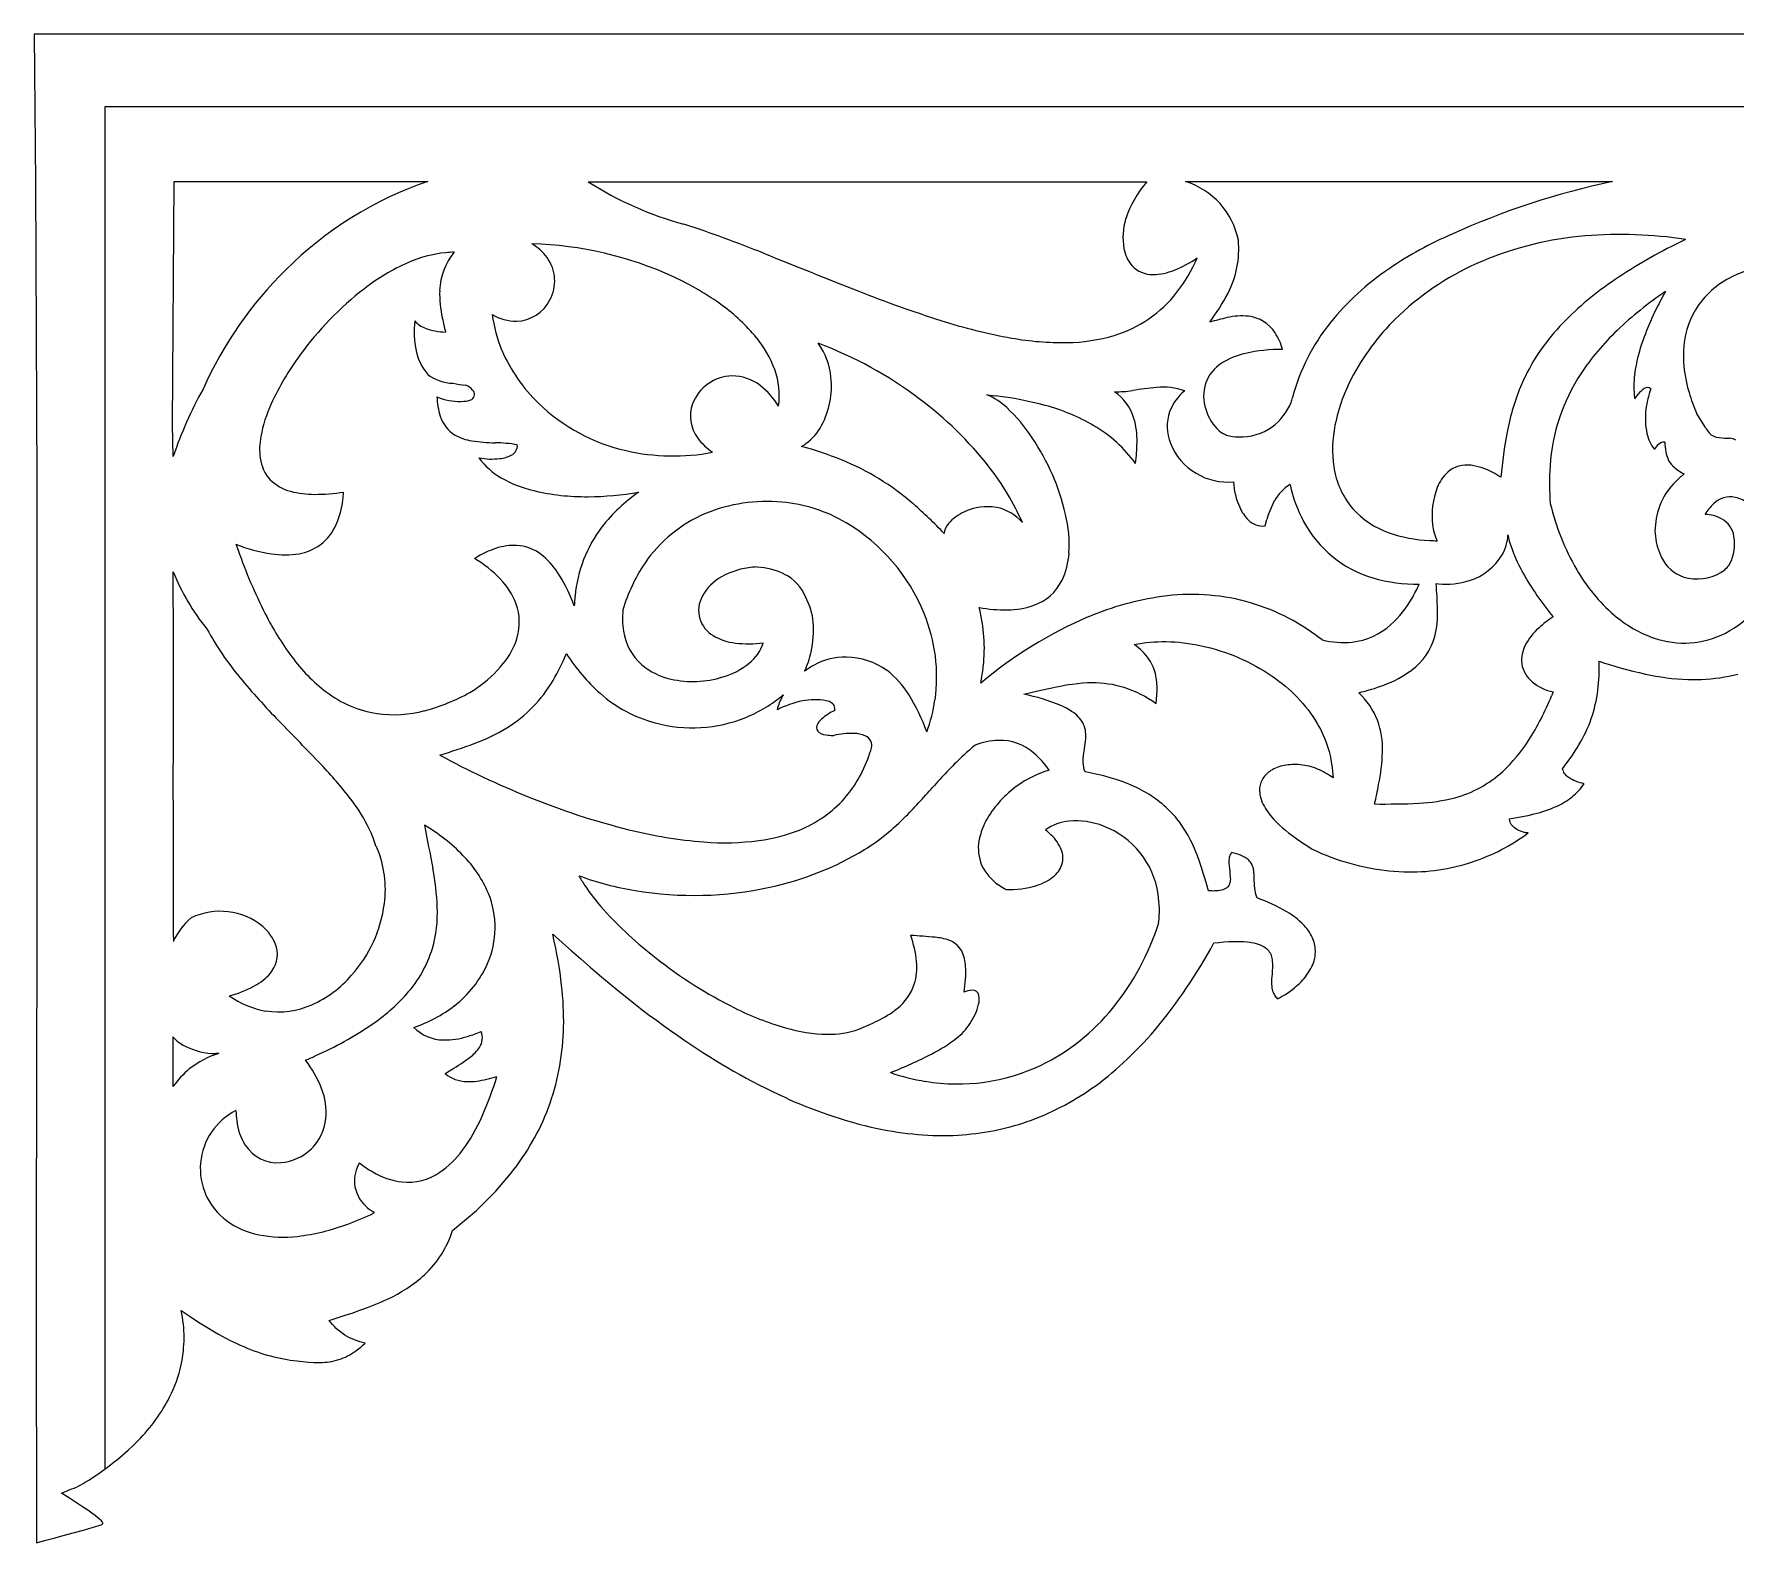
# Model space of a CAD drawing. Header units: millimetres. Extents: x -1870 to 562, y -551 to 7.
# Drawn here: x -1870 to -1240, y -551 to 7 of the extents above; entities that cross this region are included whole.
import ezdxf

# ---------------------------------------------------------------- set-up
doc = ezdxf.new("R2010")
doc.units = ezdxf.units.MM
doc.header["$MEASUREMENT"] = 0
doc.layers.add('DEFAULT_LAYER', color=1, linetype='Continuous', true_color=0xff0000)

msp = doc.modelspace()

# ---------------------------------------------------------------- linework, layer by layer
at = {"layer": 'DEFAULT_LAYER'}
for p, q in [((-1818.35, -137.26), (-1817.82, -47.18)), ((-1817.82, -47.18), (-1723.81, -47.18)), ((-1664.53, -47.31), (-1457.74, -47.31)), ((-1443.41, -47.25), (-1285.32, -47.25)), ((-1258.29, -68.65), (-1261.99, -70.5)), ((-1277.11, -127.61), (-1275.8, -125.96)), ((-1720.52, -126.94), (-1719.31, -127.44)), ((-1516.97, -126.16), (-1513.59, -126.57)), ((-1818.09, -148.96), (-1818.35, -137.26)), ((-1250.92, -138.24), (-1254.19, -132.94)), ((-1413.95, -174.73), (-1413.29, -172.34)), ((-1794.9, -181.52), (-1794.11, -183.68)), ((-1324.05, -177.99), (-1323.52, -180.2)), ((-1269.64, -176.51), (-1269.43, -178.66)), ((-1350.61, -196.06), (-1349.75, -196.12)), ((-1392.78, -216.87), (-1393.99, -215.97)), ((-1592.64, -237.86), (-1592.26, -237.21)), ((-1307.25, -236.12), (-1307.87, -237.59)), ((-1573.23, -243.02), (-1573.2, -242.24)), ((-1797.35, -348.65), (-1796.39, -348.36)), ((-1801.24, -369.95), (-1802.32, -370.02)), ((-1717.48, -377.42), (-1715.2, -375.99)), ((-1743.96, -429.1), (-1743.82, -429)), ((-1743.78, -428.71), (-1743.83, -428.67)), ((-1743.82, -429), (-1743.75, -428.88)), ((-1743.75, -428.76), (-1743.78, -428.71)), ((-1743.75, -428.88), (-1743.75, -428.76))]:
    msp.add_line(p, q, dxfattribs=at)
for points in [[(-654.15, 7.34), (-1869.65, 7.33), (-1869.36, -20.34), (-1869.13, -48.02), (-1868.94, -75.69), (-1868.8, -103.37), (-1868.69, -131.05), (-1868.62, -158.72), (-1868.58, -186.4), (-1868.57, -214.08), (-1868.59, -269.7), (-1868.67, -325.33), (-1868.75, -380.96), (-1868.8, -436.59), (-1868.81, -465.23), (-1868.8, -493.86), (-1868.75, -522.5), (-1868.68, -551.13), (-1865.72, -550.28), (-1861.84, -549.21), (-1857.95, -548.17), (-1854.66, -547.28), (-1851.38, -546.37), (-1848.1, -545.43), (-1844.85, -544.43), (-1844.61, -544.34), (-1844.4, -544.24), (-1844.24, -544.1), (-1844.19, -544.02), (-1844.17, -543.92), (-1844.17, -543.81), (-1844.21, -543.68), (-1844.27, -543.52), (-1844.38, -543.35), (-1844.72, -542.94), (-1845.24, -542.42), (-1845.99, -541.78), (-1846.97, -541), (-1848.23, -540.08), (-1849.79, -538.99), (-1851.67, -537.72), (-1853.91, -536.26), (-1856.52, -534.59), (-1859.54, -532.7), (-1858.56, -532.33), (-1857.6, -531.93), (-1856.63, -531.53), (-1855.66, -531.16), (-1854.79, -530.83), (-1853.95, -530.45), (-1853.12, -530.05), (-1852.3, -529.61), (-1851.5, -529.16), (-1850.7, -528.68), (-1849.13, -527.71), (-1847.78, -526.83), (-1846.43, -525.93), (-1845.11, -525.01), (-1843.79, -524.07), (-1842.49, -523.11), (-1841.21, -522.14), (-1839.93, -521.14), (-1838.67, -520.13), (-1836.72, -518.49), (-1834.81, -516.8), (-1832.95, -515.06), (-1831.14, -513.25), (-1830.26, -512.33), (-1829.39, -511.4), (-1828.55, -510.45), (-1827.71, -509.48), (-1826.9, -508.5), (-1826.1, -507.5), (-1825.33, -506.49), (-1824.57, -505.46), (-1823.86, -504.47), (-1823.18, -503.46), (-1822.51, -502.45), (-1821.86, -501.42), (-1821.23, -500.38), (-1820.62, -499.33), (-1820.03, -498.26), (-1819.46, -497.18), (-1818.76, -495.75), (-1818.1, -494.3), (-1817.5, -492.82), (-1816.94, -491.33), (-1816.43, -489.82), (-1815.97, -488.3), (-1815.56, -486.75), (-1815.19, -485.2), (-1814.94, -483.96), (-1814.72, -482.72), (-1814.54, -481.47), (-1814.38, -480.22), (-1814.27, -478.96), (-1814.18, -477.7), (-1814.13, -476.44), (-1814.11, -475.17), (-1814.13, -473.91), (-1814.17, -472.65), (-1814.25, -471.39), (-1814.36, -470.13), (-1814.51, -468.87), (-1814.68, -467.62), (-1814.89, -466.38), (-1815.13, -465.14), (-1811.88, -467.36), (-1808.75, -469.41), (-1805.74, -471.3), (-1802.83, -473.03), (-1801.41, -473.83), (-1800.01, -474.6), (-1798.64, -475.33), (-1797.28, -476.03), (-1795.94, -476.69), (-1794.62, -477.32), (-1793.32, -477.92), (-1792.03, -478.48), (-1790.75, -479.01), (-1789.48, -479.51), (-1788.23, -479.99), (-1786.98, -480.43), (-1785.75, -480.84), (-1784.52, -481.23), (-1783.29, -481.59), (-1782.08, -481.92), (-1780.86, -482.23), (-1779.65, -482.52), (-1778.43, -482.78), (-1777.22, -483.02), (-1776, -483.24), (-1774.79, -483.44), (-1772.34, -483.78), (-1770.18, -484.02), (-1768.06, -484.2), (-1765.94, -484.31), (-1764.86, -484.34), (-1763.77, -484.35), (-1762.89, -484.33), (-1762.01, -484.28), (-1761.14, -484.19), (-1760.27, -484.07), (-1759.4, -483.92), (-1758.54, -483.73), (-1757.69, -483.52), (-1756.85, -483.27), (-1756.01, -482.99), (-1755.18, -482.66), (-1754.37, -482.31), (-1753.58, -481.91), (-1752.79, -481.49), (-1752.03, -481.04), (-1751.28, -480.56), (-1750.55, -480.06), (-1749.58, -479.34), (-1748.7, -478.62), (-1747.88, -477.9), (-1747.11, -477.16), (-1748.1, -476.93), (-1749.07, -476.65), (-1750.04, -476.35), (-1751, -476), (-1751.93, -475.61), (-1752.85, -475.19), (-1753.75, -474.71), (-1754.62, -474.19), (-1755.45, -473.64), (-1756.25, -473.04), (-1757.03, -472.41), (-1757.77, -471.74), (-1758.48, -471.04), (-1759.15, -470.31), (-1759.79, -469.54), (-1760.39, -468.74), (-1757.44, -467.8), (-1754.49, -466.87), (-1751.55, -465.91), (-1750.09, -465.4), (-1748.64, -464.88), (-1746.15, -463.95), (-1743.68, -462.98), (-1741.22, -461.97), (-1740.01, -461.44), (-1738.8, -460.89), (-1736.95, -459.98), (-1735.13, -459.02), (-1733.34, -458), (-1731.59, -456.91), (-1729.88, -455.76), (-1729.04, -455.15), (-1728.22, -454.53), (-1727.41, -453.9), (-1726.62, -453.24), (-1725.84, -452.56), (-1725.08, -451.87), (-1724.2, -451.02), (-1723.34, -450.14), (-1722.52, -449.23), (-1721.72, -448.3), (-1720.96, -447.34), (-1720.22, -446.36), (-1719.52, -445.35), (-1718.85, -444.32), (-1718.21, -443.28), (-1717.61, -442.21), (-1717.04, -441.12), (-1716.5, -440.02), (-1716, -438.9), (-1715.54, -437.76), (-1715.11, -436.61), (-1714.72, -435.45), (-1711.72, -433.05), (-1710.24, -431.82), (-1708.77, -430.58), (-1707.33, -429.31), (-1705.89, -428.03), (-1704.48, -426.72), (-1703.09, -425.4), (-1701.61, -423.92), (-1700.16, -422.42), (-1698.73, -420.9), (-1697.33, -419.35), (-1695.96, -417.77), (-1694.62, -416.17), (-1693.3, -414.55), (-1692.01, -412.91), (-1690.95, -411.51), (-1689.92, -410.09), (-1688.91, -408.65), (-1687.94, -407.19), (-1686.99, -405.71), (-1686.07, -404.21), (-1685.19, -402.7), (-1684.33, -401.17), (-1683.5, -399.62), (-1682.71, -398.05), (-1681.94, -396.47), (-1681.21, -394.88), (-1680.51, -393.27), (-1679.84, -391.65), (-1679.21, -390.01), (-1678.61, -388.36), (-1678.03, -386.66), (-1677.48, -384.95), (-1676.98, -383.23), (-1676.51, -381.5), (-1676.08, -379.76), (-1675.69, -378.01), (-1675.33, -376.25), (-1675, -374.48), (-1674.71, -372.71), (-1674.46, -370.94), (-1674.23, -369.16), (-1674.04, -367.37), (-1673.89, -365.58), (-1673.76, -363.79), (-1673.67, -362), (-1673.61, -360.21), (-1673.58, -358.27), (-1673.59, -356.33), (-1673.64, -354.39), (-1673.72, -352.45), (-1673.83, -350.51), (-1673.98, -348.57), (-1674.16, -346.64), (-1674.36, -344.71), (-1674.64, -342.41), (-1674.94, -340.11), (-1675.28, -337.82), (-1675.66, -335.54), (-1676.07, -333.24), (-1676.52, -330.94), (-1677.06, -328.37), (-1677.65, -325.81), (-1670.74, -331.93), (-1667.27, -334.97), (-1663.79, -338), (-1660.28, -341.01), (-1656.75, -343.98), (-1653.19, -346.91), (-1649.59, -349.8), (-1647.04, -351.8), (-1644.47, -353.78), (-1641.88, -355.74), (-1639.27, -357.67), (-1636.65, -359.58), (-1634.01, -361.47), (-1631.36, -363.34), (-1628.69, -365.19), (-1626.49, -366.68), (-1624.27, -368.15), (-1622.04, -369.59), (-1619.8, -371.02), (-1617.54, -372.42), (-1615.27, -373.79), (-1612.98, -375.15), (-1610.67, -376.48), (-1608.36, -377.78), (-1606.03, -379.06), (-1603.68, -380.31), (-1601.33, -381.54), (-1598.96, -382.74), (-1596.57, -383.92), (-1594.18, -385.07), (-1591.77, -386.19), (-1589.81, -387.07), (-1587.85, -387.93), (-1585.87, -388.76), (-1583.88, -389.57), (-1581.89, -390.35), (-1579.88, -391.11), (-1577.87, -391.85), (-1575.85, -392.56), (-1573.57, -393.32), (-1571.28, -394.06), (-1568.99, -394.77), (-1566.68, -395.45), (-1564.36, -396.09), (-1562.04, -396.68), (-1559.7, -397.24), (-1557.35, -397.74), (-1555.51, -398.1), (-1553.67, -398.44), (-1551.82, -398.75), (-1549.97, -399.04), (-1548.11, -399.3), (-1546.25, -399.54), (-1544.38, -399.74), (-1542.52, -399.92), (-1540.65, -400.07), (-1538.78, -400.18), (-1536.91, -400.27), (-1535.03, -400.32), (-1533.16, -400.34), (-1531.29, -400.32), (-1529.41, -400.27), (-1527.54, -400.18), (-1525.91, -400.07), (-1524.29, -399.93), (-1522.67, -399.77), (-1521.05, -399.59), (-1519.44, -399.37), (-1517.83, -399.13), (-1516.22, -398.86), (-1514.62, -398.56), (-1513.02, -398.24), (-1511.43, -397.89), (-1509.85, -397.51), (-1508.27, -397.1), (-1506.7, -396.66), (-1505.14, -396.2), (-1503.59, -395.71), (-1502.04, -395.19), (-1500.45, -394.63), (-1498.86, -394.03), (-1497.29, -393.4), (-1495.73, -392.75), (-1494.18, -392.07), (-1492.64, -391.36), (-1491.12, -390.63), (-1489.61, -389.87), (-1488.11, -389.08), (-1486.63, -388.27), (-1485.16, -387.43), (-1483.7, -386.56), (-1482.26, -385.67), (-1480.84, -384.76), (-1479.43, -383.82), (-1478.04, -382.86), (-1476.52, -381.77), (-1475.02, -380.65), (-1473.54, -379.5), (-1472.08, -378.33), (-1470.64, -377.13), (-1469.22, -375.92), (-1467.81, -374.68), (-1466.42, -373.42), (-1464.88, -371.99), (-1463.37, -370.53), (-1461.87, -369.05), (-1460.4, -367.55), (-1458.95, -366.03), (-1457.52, -364.48), (-1456.13, -362.9), (-1454.76, -361.31), (-1453.21, -359.43), (-1451.68, -357.53), (-1450.17, -355.61), (-1448.69, -353.67), (-1447.24, -351.71), (-1445.81, -349.73), (-1444.41, -347.73), (-1443.03, -345.72), (-1441.68, -343.69), (-1440.35, -341.65), (-1439.05, -339.58), (-1437.77, -337.51), (-1436.51, -335.41), (-1435.28, -333.31), (-1434.07, -331.19), (-1432.89, -329.06), (-1431.04, -328.86), (-1429.19, -328.7), (-1427.34, -328.58), (-1425.49, -328.49), (-1424.26, -328.47), (-1423.02, -328.5), (-1421.78, -328.57), (-1420.56, -328.68), (-1419.73, -328.77), (-1418.91, -328.89), (-1418.09, -329.04), (-1417.27, -329.23), (-1416.48, -329.47), (-1415.7, -329.76), (-1414.95, -330.11), (-1414.23, -330.52), (-1413.8, -330.82), (-1413.4, -331.15), (-1413.03, -331.51), (-1412.68, -331.9), (-1412.37, -332.31), (-1412.1, -332.75), (-1411.86, -333.21), (-1411.67, -333.7), (-1411.51, -334.18), (-1411.39, -334.67), (-1411.3, -335.17), (-1411.25, -335.68), (-1411.2, -336.91), (-1411.2, -338.13), (-1411.26, -339.36), (-1411.37, -340.58), (-1411.46, -341.53), (-1411.51, -342.48), (-1411.53, -343.43), (-1411.5, -344.39), (-1411.46, -345.01), (-1411.4, -345.62), (-1411.3, -346.24), (-1411.14, -346.83), (-1410.99, -347.24), (-1410.82, -347.64), (-1410.62, -348.02), (-1410.4, -348.39), (-1410.16, -348.75), (-1409.89, -349.09), (-1409.6, -349.41), (-1409.29, -349.71), (-1408.56, -349.33), (-1407.84, -348.93), (-1406.42, -348.09), (-1405.54, -347.51), (-1404.67, -346.9), (-1403.82, -346.27), (-1402.99, -345.62), (-1402.37, -345.1), (-1401.76, -344.57), (-1401.17, -344.02), (-1400.6, -343.46), (-1400.05, -342.87), (-1399.52, -342.27), (-1399.01, -341.64), (-1398.54, -341), (-1397.7, -339.75), (-1397.31, -339.12), (-1396.95, -338.46), (-1396.61, -337.8), (-1396.31, -337.12), (-1396.04, -336.42), (-1395.81, -335.71), (-1395.66, -335.17), (-1395.54, -334.62), (-1395.45, -334.07), (-1395.38, -333.52), (-1395.34, -332.97), (-1395.32, -332.41), (-1395.32, -331.85), (-1395.35, -331.29), (-1395.41, -330.65), (-1395.51, -330.01), (-1395.64, -329.38), (-1395.8, -328.76), (-1396, -328.15), (-1396.22, -327.55), (-1396.48, -326.97), (-1396.75, -326.39), (-1397.06, -325.82), (-1397.39, -325.27), (-1397.74, -324.73), (-1398.11, -324.2), (-1398.51, -323.69), (-1398.92, -323.2), (-1399.35, -322.72), (-1399.79, -322.26), (-1400.48, -321.59), (-1401.2, -320.94), (-1401.93, -320.3), (-1402.68, -319.7), (-1403.46, -319.11), (-1404.25, -318.56), (-1405.06, -318.02), (-1405.89, -317.52), (-1407.21, -316.77), (-1408.55, -316.05), (-1409.9, -315.35), (-1411.27, -314.69), (-1412.66, -314.07), (-1414.07, -313.48), (-1415.48, -312.92), (-1416.92, -312.41), (-1417.15, -311.74), (-1417.34, -311.06), (-1417.5, -310.37), (-1417.63, -309.67), (-1417.77, -308.77), (-1417.86, -307.86), (-1417.91, -306.94), (-1417.92, -306.03), (-1417.92, -304.89), (-1417.98, -303.76), (-1418.09, -302.62), (-1418.28, -301.5), (-1418.39, -301.08), (-1418.53, -300.66), (-1418.69, -300.26), (-1418.89, -299.87), (-1419.11, -299.49), (-1419.36, -299.13), (-1419.64, -298.78), (-1419.93, -298.46), (-1420.24, -298.16), (-1420.57, -297.89), (-1420.92, -297.64), (-1421.29, -297.42), (-1422.05, -297.01), (-1422.83, -296.65), (-1423.68, -296.31), (-1424.54, -296.02), (-1425.42, -295.78), (-1426.31, -295.58), (-1426.65, -296.06), (-1426.92, -296.58), (-1427.12, -297.12), (-1427.19, -297.4), (-1427.24, -297.69), (-1427.33, -298.64), (-1427.35, -299.59), (-1427.28, -300.55), (-1427.15, -301.49), (-1427.02, -302.37), (-1426.93, -303.25), (-1426.8, -305.02), (-1426.79, -305.48), (-1426.82, -305.94), (-1426.88, -306.4), (-1426.98, -306.85), (-1427.06, -307.11), (-1427.16, -307.36), (-1427.27, -307.6), (-1427.41, -307.82), (-1427.73, -308.25), (-1428.11, -308.63), (-1428.56, -308.95), (-1429.03, -309.21), (-1429.54, -309.4), (-1430.07, -309.54), (-1430.67, -309.65), (-1431.27, -309.73), (-1431.88, -309.79), (-1432.49, -309.83), (-1433.1, -309.84), (-1433.7, -309.83), (-1434.31, -309.79), (-1434.92, -309.74), (-1435.52, -307.57), (-1436.15, -305.4), (-1436.8, -303.24), (-1437.48, -301.09), (-1438.21, -298.96), (-1438.99, -296.84), (-1439.82, -294.75), (-1440.72, -292.68), (-1441.53, -290.99), (-1442.4, -289.34), (-1443.34, -287.72), (-1444.34, -286.15), (-1445.42, -284.62), (-1445.98, -283.87), (-1446.56, -283.14), (-1447.15, -282.42), (-1447.77, -281.72), (-1448.4, -281.03), (-1449.04, -280.35), (-1449.77, -279.63), (-1450.51, -278.93), (-1451.27, -278.25), (-1452.05, -277.58), (-1452.84, -276.94), (-1453.65, -276.31), (-1454.47, -275.71), (-1455.3, -275.12), (-1456.15, -274.55), (-1457.01, -274), (-1457.89, -273.47), (-1458.77, -272.97), (-1459.67, -272.48), (-1460.58, -272.01), (-1461.5, -271.56), (-1462.42, -271.14), (-1463.51, -270.66), (-1464.61, -270.21), (-1466.82, -269.36), (-1469.07, -268.59), (-1471.33, -267.89), (-1473.62, -267.25), (-1475.93, -266.69), (-1478.25, -266.18), (-1480.57, -265.73), (-1480.85, -264.89), (-1481.05, -264.03), (-1481.19, -263.16), (-1481.26, -262.29), (-1481.28, -261.4), (-1481.25, -260.52), (-1481.16, -259.64), (-1481.04, -258.77), (-1480.82, -257.37), (-1480.62, -255.97), (-1480.44, -254.57), (-1480.29, -253.16), (-1480.25, -252.44), (-1480.28, -251.71), (-1480.35, -250.99), (-1480.47, -250.28), (-1480.62, -249.59), (-1480.83, -248.91), (-1481.1, -248.26), (-1481.41, -247.62), (-1481.77, -247.01), (-1482.17, -246.43), (-1482.61, -245.87), (-1483.08, -245.34), (-1483.64, -244.79), (-1484.25, -244.28), (-1484.88, -243.81), (-1485.54, -243.37), (-1486.49, -242.77), (-1487.47, -242.19), (-1488.47, -241.66), (-1489.5, -241.19), (-1491.17, -240.51), (-1492.86, -239.88), (-1494.57, -239.3), (-1496.29, -238.76), (-1498.03, -238.26), (-1499.77, -237.8), (-1501.53, -237.37), (-1503.29, -236.97), (-1500.11, -236.27), (-1496.95, -235.54), (-1494.04, -234.87), (-1491.12, -234.25), (-1489.65, -233.96), (-1488.18, -233.69), (-1486.71, -233.45), (-1485.23, -233.23), (-1483.4, -233), (-1481.56, -232.81), (-1479.72, -232.69), (-1478.8, -232.66), (-1477.87, -232.66), (-1476.4, -232.69), (-1474.93, -232.78), (-1473.47, -232.92), (-1472.01, -233.1), (-1470.56, -233.34), (-1469.12, -233.64), (-1467.69, -233.99), (-1466.27, -234.39), (-1464.57, -234.97), (-1462.98, -235.58), (-1461.46, -236.23), (-1460, -236.93), (-1458.5, -237.72), (-1457.04, -238.57), (-1455.6, -239.47), (-1454.19, -240.42), (-1454.07, -238.85), (-1453.97, -237.26), (-1453.91, -235.67), (-1453.91, -234.07), (-1453.95, -233.28), (-1454, -232.49), (-1454.08, -231.7), (-1454.2, -230.92), (-1454.34, -230.14), (-1454.52, -229.36), (-1454.73, -228.6), (-1454.98, -227.84), (-1455.38, -226.84), (-1455.83, -225.87), (-1456.35, -224.94), (-1456.93, -224.03), (-1457.49, -223.25), (-1458.09, -222.5), (-1458.73, -221.78), (-1459.4, -221.08), (-1460.1, -220.42), (-1460.83, -219.78), (-1461.58, -219.17), (-1462.35, -218.59), (-1460.9, -218.33), (-1459.44, -218.1), (-1457.98, -217.91), (-1456.51, -217.75), (-1455.04, -217.64), (-1453.57, -217.56), (-1452.1, -217.52), (-1450.62, -217.52), (-1448.99, -217.57), (-1447.35, -217.66), (-1445.72, -217.79), (-1444.09, -217.97), (-1442.46, -218.18), (-1440.84, -218.44), (-1439.23, -218.72), (-1437.62, -219.04), (-1435.86, -219.44), (-1434.11, -219.88), (-1432.37, -220.36), (-1430.65, -220.88), (-1428.94, -221.45), (-1427.24, -222.05), (-1425.55, -222.7), (-1423.89, -223.39), (-1422.24, -224.12), (-1420.61, -224.9), (-1419, -225.71), (-1417.4, -226.56), (-1415.84, -227.45), (-1414.29, -228.37), (-1412.77, -229.34), (-1411.27, -230.34), (-1410.02, -231.22), (-1408.8, -232.13), (-1407.6, -233.06), (-1406.42, -234.03), (-1405.27, -235.03), (-1404.14, -236.05), (-1403.04, -237.11), (-1401.97, -238.19), (-1400.93, -239.3), (-1399.92, -240.44), (-1398.95, -241.61), (-1398.01, -242.8), (-1397.1, -244.03), (-1396.23, -245.28), (-1395.4, -246.55), (-1394.6, -247.85), (-1394, -248.91), (-1393.43, -249.99), (-1392.89, -251.08), (-1392.38, -252.19), (-1391.91, -253.31), (-1391.47, -254.45), (-1391.06, -255.6), (-1390.68, -256.76), (-1390.26, -258.23), (-1389.88, -259.71), (-1389.56, -261.2), (-1389.3, -262.71), (-1389.09, -264.14), (-1388.94, -265.58), (-1388.84, -266.79), (-1388.78, -268), (-1389.45, -267.51), (-1390.13, -267.04), (-1390.82, -266.59), (-1391.53, -266.17), (-1392.26, -265.77), (-1392.99, -265.39), (-1393.74, -265.04), (-1394.5, -264.71), (-1395.27, -264.41), (-1396.06, -264.14), (-1396.84, -263.9), (-1397.64, -263.68), (-1398.45, -263.49), (-1399.26, -263.33), (-1400.08, -263.2), (-1400.9, -263.11), (-1401.65, -263.05), (-1402.39, -263.02), (-1403.14, -263.01), (-1403.89, -263.03), (-1404.64, -263.08), (-1405.38, -263.16), (-1406.12, -263.25), (-1406.86, -263.37), (-1407.51, -263.51), (-1408.16, -263.67), (-1408.79, -263.87), (-1409.41, -264.1), (-1410.03, -264.36), (-1410.63, -264.64), (-1411.22, -264.95), (-1411.79, -265.29), (-1412.23, -265.57), (-1412.66, -265.89), (-1413.06, -266.22), (-1413.45, -266.59), (-1413.81, -266.97), (-1414.15, -267.38), (-1414.47, -267.8), (-1414.76, -268.24), (-1415.02, -268.7), (-1415.25, -269.17), (-1415.46, -269.66), (-1415.63, -270.15), (-1415.77, -270.66), (-1415.87, -271.18), (-1415.94, -271.7), (-1415.97, -272.23), (-1415.97, -272.85), (-1415.92, -273.47), (-1415.84, -274.08), (-1415.73, -274.68), (-1415.58, -275.28), (-1415.41, -275.87), (-1415.21, -276.46), (-1414.98, -277.03), (-1414.62, -277.83), (-1414.2, -278.6), (-1413.75, -279.34), (-1413.26, -280.07), (-1412.66, -280.92), (-1412.04, -281.74), (-1411.39, -282.55), (-1410.71, -283.33), (-1409.69, -284.39), (-1408.62, -285.42), (-1407.53, -286.4), (-1406.4, -287.35), (-1405.25, -288.28), (-1404.08, -289.18), (-1401.69, -290.92), (-1400.41, -291.81), (-1399.1, -292.66), (-1397.78, -293.49), (-1396.45, -294.3), (-1395.65, -294.75), (-1394.83, -295.14), (-1393.08, -295.9), (-1391.31, -296.63), (-1389.59, -297.29), (-1387.85, -297.92), (-1386.1, -298.51), (-1384.34, -299.07), (-1382.56, -299.59), (-1380.78, -300.08), (-1378.98, -300.52), (-1377.18, -300.93), (-1375.37, -301.3), (-1373.55, -301.63), (-1371.73, -301.92), (-1369.89, -302.17), (-1368.06, -302.38), (-1366.22, -302.55), (-1364.37, -302.67), (-1362.53, -302.75), (-1360.91, -302.78), (-1359.3, -302.78), (-1357.69, -302.74), (-1356.08, -302.67), (-1354.47, -302.56), (-1352.86, -302.41), (-1351.26, -302.23), (-1349.66, -302.02), (-1348.07, -301.77), (-1346.48, -301.48), (-1344.9, -301.16), (-1343.33, -300.81), (-1341.76, -300.42), (-1340.2, -300), (-1338.66, -299.54), (-1337.12, -299.05), (-1335.74, -298.57), (-1334.37, -298.07), (-1333.02, -297.54), (-1331.67, -296.99), (-1330.34, -296.4), (-1329.01, -295.8), (-1327.7, -295.16), (-1326.41, -294.5), (-1325.12, -293.82), (-1323.85, -293.1), (-1322.59, -292.37), (-1321.35, -291.61), (-1320.12, -290.82), (-1318.9, -290.01), (-1317.7, -289.18), (-1316.52, -288.33), (-1316.74, -288.34), (-1316.95, -288.33), (-1317.37, -288.28), (-1317.7, -288.22), (-1318.04, -288.15), (-1318.69, -287.97), (-1319.38, -287.73), (-1320.05, -287.42), (-1320.68, -287.05), (-1321.29, -286.65), (-1321.7, -286.33), (-1322.1, -285.98), (-1322.47, -285.59), (-1322.79, -285.17), (-1323.05, -284.71), (-1323.25, -284.23), (-1323.32, -283.98), (-1323.37, -283.72), (-1323.4, -283.46), (-1323.4, -283.18), (-1318.82, -282.31), (-1316.53, -281.84), (-1314.26, -281.31), (-1313.18, -281.03), (-1312.11, -280.72), (-1311.05, -280.39), (-1309.99, -280.04), (-1308.95, -279.66), (-1307.91, -279.26), (-1306.88, -278.83), (-1305.86, -278.39), (-1305.11, -278.04), (-1304.38, -277.67), (-1303.66, -277.27), (-1302.95, -276.85), (-1302.25, -276.41), (-1301.57, -275.95), (-1300.91, -275.46), (-1300.26, -274.95), (-1299.63, -274.42), (-1299.02, -273.87), (-1298.43, -273.3), (-1297.86, -272.71), (-1297.31, -272.1), (-1296.78, -271.47), (-1296.27, -270.81), (-1295.79, -270.14), (-1296.57, -269.97), (-1297.34, -269.77), (-1298.11, -269.53), (-1298.86, -269.24), (-1299.59, -268.92), (-1300.31, -268.57), (-1301.01, -268.17), (-1301.68, -267.74), (-1302.07, -267.45), (-1302.43, -267.12), (-1302.76, -266.75), (-1303.05, -266.36), (-1303.31, -265.94), (-1303.52, -265.5), (-1303.7, -265.04), (-1303.83, -264.57), (-1302.21, -262.43), (-1300.65, -260.24), (-1299.89, -259.13), (-1299.16, -258.01), (-1298.44, -256.87), (-1297.75, -255.72), (-1297.08, -254.56), (-1296.44, -253.38), (-1295.82, -252.19), (-1295.23, -250.99), (-1294.67, -249.77), (-1294.14, -248.54), (-1293.65, -247.29), (-1293.18, -246.03), (-1292.76, -244.75), (-1292.36, -243.46), (-1292.01, -242.17), (-1291.69, -240.86), (-1291.4, -239.55), (-1291.15, -238.23), (-1290.93, -236.9), (-1290.74, -235.57), (-1290.58, -234.23), (-1290.45, -232.89), (-1290.36, -231.55), (-1290.29, -230.2), (-1290.25, -228.86), (-1290.23, -227.51), (-1290.24, -226.16), (-1290.28, -224.82), (-1288.34, -225.46), (-1286.39, -226.06), (-1282.45, -227.19), (-1280.14, -227.84), (-1277.82, -228.45), (-1275.49, -229.02), (-1273.14, -229.54), (-1271.2, -229.93), (-1269.25, -230.29), (-1267.3, -230.6), (-1265.33, -230.88), (-1263.37, -231.12), (-1261.39, -231.31), (-1259.42, -231.45), (-1257.44, -231.55), (-1255.74, -231.58), (-1254.04, -231.57), (-1252.34, -231.52), (-1250.64, -231.43), (-1248.94, -231.29), (-1247.25, -231.11), (-1245.56, -230.89), (-1243.88, -230.62), (-1242.21, -230.32), (-1240.54, -229.97), (-1238.89, -229.59)], [(-1843.33, -523.73), (-1843.33, -19.44), (-654.04, -19.44), (535.26, -19.44), (535.26, -523.73)]]:
    msp.add_lwpolyline(points, dxfattribs=at)
for centre, radius, start, end in [((-1679.18, -177.61), 137.86, 108.89207, 134.87356), ((-1595.5, 60.54), 128.05, 237.37816, 254.80957), ((-1424.91, -75), 42.94, 139.85186, 161.10942), ((-1451.82, -74.51), 28.53, 11.13201, 72.86154), ((-1227.42, -323.74), 282.49, 101.82786, 114.51305), ((-1443.72, -67.8), 22.83, 162.9314, 190.55429), ((-1780.8, -524.57), 485.84, 68.09831, 71.79968), ((-1459.93, -72.14), 36.25, 333.00799, 4.96434), ((-1291.25, -191.83), 136.03, 113.10251, 124.34823), ((-1285.5, -190.58), 123.59, 94.59503, 112.84154), ((-1282.29, -228.52), 161.66, 81.46198, 94.65003), ((-1712.73, -118.8), 45.44, 95.70813, 114.13371), ((-1695.99, -88.4), 23.52, 140.45299, 177.89466), ((-1713.67, -113.41), 39.99, 90.64071, 95.13448), ((-1694.67, -86.3), 18.5, 36.16386, 59.77614), ((-1688.92, -204.28), 134.01, 65.29119, 88.47775), ((-1691.64, -84.09), 14.74, 331.68325, 36.18722), ((1951.61, 8782.03), 9541.31, 248.149185, 248.377108), ((-1452.81, -69.62), 13.56, 190.02808, 220.2649), ((-1466.12, -34.88), 48.84, 292.47378, 303.63422), ((-1493.44, -52.06), 59.23, 322.33653, 336.64402), ((-1174.61, -245.93), 195.98, 116.47684, 124.54412), ((-1674.24, -183.63), 145.61, 134.57752, 155.84167), ((-1700.35, -147.38), 76.6, 113.84771, 127.86293), ((-1455.61, -71.38), 10.3, 222.86302, 270.80714), ((-1455.69, -60.48), 21.2, 270.61735, 292.86267), ((-1312.73, -161.61), 98.96, 123.95284, 141.07928), ((-1293.32, -171.8), 103.25, 112.89147, 133.39436), ((-1222.62, -120.38), 42.15, 80.93645, 115.77776), ((-1673.71, -182.22), 120.45, 127.69513, 144.0498), ((-1678.01, -88.75), 41.49, 178.31958, 192.62968), ((-1675.64, -175.9), 102.68, 53.75625, 65.40239), ((-1387.9, 359.41), 480.8, 248.47335, 252.31128), ((-1220.46, -180.11), 115.77, 124.32411, 136.83959), ((-1187.04, -204.24), 140.39, 124.1075, 133.46943), ((-1167.29, -144.17), 113.36, 150.29842, 160.25174), ((-1226.77, -111.87), 32.68, 115.72387, 148.3836), ((-1691.5, -84.54), 14.41, 271.86419, 332.99325), ((-1654.59, -148), 67.73, 39.4141, 54.16891), ((-1483.24, -59.74), 46.46, 286.81546, 322.14198), ((-1515.84, -40.16), 100.63, 323.99746, 331.22854), ((-1695.33, -103.06), 33.61, 172.74985, 191.69587), ((-1721.74, -93.08), 9, 219.63931, 250.26682), ((-1543.21, -60.56), 179.21, 192.00262, 193.68288), ((-1691.03, -81.47), 17.47, 238.95628, 270.01501), ((-1650.42, -90.1), 50.02, 187.28462, 203.09493), ((-1471.38, 97.28), 205.7, 252.27958, 259.81238), ((-1400.39, -216.29), 121.83, 103.08732, 106.2257), ((-1422.56, -120.9), 23.9, 84.14143, 103.09467), ((-1421.7, -110.72), 13.69, 33.02308, 83.3775), ((-1332.2, -145.95), 73.98, 141.03899, 165.31808), ((-1304.57, -160.38), 87.22, 133.17189, 151.45075), ((-1226.61, -111.18), 32.46, 149.56841, 177.72865), ((-1716.71, -79.13), 23.83, 250.19753, 268.49423), ((-1634.82, -131.64), 42.07, 20.69715, 39.29463), ((-1600.06, -122.02), 25.53, 5.20109, 35.78226), ((-1632.42, -247.97), 150.55, 53.07158, 69.35868), ((-1488.65, 1.73), 108.6, 259.86181, 270.75325), ((-1488.15, -42.08), 64.78, 270.82673, 286.45908), ((-1429.43, -115.75), 22.91, 16.14163, 33.0244), ((-1249.32, -152.88), 76.09, 136.93071, 156.18588), ((-1219.7, -169.47), 92.69, 133.60643, 146.53499), ((-1216.23, -126.9), 61.47, 159.99211, 172.10135), ((-1692.27, -170.25), 98.4, 143.34707, 155.57902), ((-1709.39, -105.94), 19.26, 191.76633, 221.21044), ((-1641.18, -85.98), 60.14, 203.24915, 226.11467), ((-1415.29, -137.51), 27.3, 102.52824, 122.63962), ((-1407.93, -169.64), 60.26, 89.52103, 102.73385), ((-1212.96, -111.57), 46.11, 177.9203, 197.41811), ((-1714.05, -105.61), 16.31, 232.96188, 268.25475), ((-1610.93, -135.15), 15.96, 91.22507, 159.23632), ((-1611.2, -136.19), 16.99, 52.30383, 90.24498), ((-1621.7, -126.41), 27.95, 351.74097, 20.16847), ((-1605.31, -122.98), 30.85, 331.91179, 6.0985), ((-1422.17, -126.89), 14.65, 122.37407, 160.37269), ((-1323.87, -150.31), 65.46, 151.12146, 168.68279), ((-1237.58, -157.24), 71.03, 146.81038, 176.19477), ((-1245.04, -122.99), 32.39, 171.95071, 188.20821), ((-1676.14, -196.67), 149.75, 150.98533, 161.42009), ((-1708.37, -95.01), 27.61, 257.07291, 267.02034), ((-1713.05, -129.55), 7.69, 42.01275, 65.04391), ((-1708.79, -126.03), 2.18, 302.97701, 48.24606), ((-1617.79, -144.52), 27.61, 30.68346, 52.04443), ((-1469.67, -77.98), 47.1, 270.05066, 278.05693), ((-1479.79, -139.98), 18.04, 16.37078, 55.70925), ((-1440.75, -260.26), 137.47, 95.57547, 99.33996), ((-1451.83, -148.8), 25.46, 71.37372, 95.13757), ((-1432.04, -138.87), 18.37, 129.39339, 159.58816), ((-1421.06, -126.65), 15.62, 162.55576, 198.15181), ((-1241.72, -155.28), 84.01, 156.78477, 169.48374), ((-1268.43, -131.44), 9.18, 124.00843, 143.35311), ((-1272.49, -125.44), 1.94, 47.90964, 123.69311), ((-1237.76, -135.68), 35.41, 160.74221, 173.30245), ((-1191.73, -105.75), 68.12, 196.73586, 203.51721), ((-1735.22, -151.03), 51.35, 155.29188, 169.38165), ((-1694.91, -126.14), 25.62, 181.77245, 198.01595), ((-1712.05, -105.81), 22.81, 251.42379, 273.77071), ((-1710.62, -121.88), 6.7, 270.61676, 296.75412), ((-1635.25, -80.04), 68.53, 225.98465, 257.15434), ((-1613.09, -134.09), 13.57, 160.21667, 216.66081), ((-1622.19, -235.65), 134.55, 37.93783, 53.40206), ((-1526.65, -149.23), 25.02, 46.99889, 67.22659), ((-1529.32, -257.03), 131.4, 75.01248, 83.1242), ((-1549.29, -174.21), 58.73, 33.13539, 47.47075), ((-1514.07, -200.43), 72.78, 59.64094, 75.08991), ((-1419.17, -126.63), 17.44, 196.27119, 227.73683), ((-1424.56, -120.48), 21.99, 307.09465, 337.09496), ((-1412.47, -125.65), 8.85, 337.48437, 349.9059), ((-1247.49, -135.03), 25.67, 172.19882, 192.30242), ((-1707.26, -130.29), 12.61, 197.45129, 237.91191), ((-1595.79, -128.13), 20.02, 306.38495, 332.10339), ((-1503.17, -181.73), 51.14, 36.17361, 59.57935), ((-1490.61, -143.06), 29.29, 358.60158, 16.19073), ((-1433.7, -137.93), 16.49, 160.61947, 202.07585), ((-1422.85, -121.88), 19.85, 267.51901, 305.60582), ((-1343.7, -146.39), 45.24, 168.6288, 188.15158), ((-1242.16, -133.8), 9.82, 206.90973, 221.16556), ((-1760.49, -146.34), 25.65, 169.27734, 187.32411), ((-1704.97, -125.71), 17.71, 239.50366, 261.60312), ((-1697.73, -77.42), 66.53, 261.51168, 268.94008), ((-1699.64, -198.26), 54.32, 80.58294, 89.28442), ((-1694.58, -145.03), 3.85, 294.51445, 5.35917), ((-1606.39, -129.3), 21.8, 216.23028, 236.36519), ((-1593.61, -130.48), 16.85, 298.6367, 305.14579), ((-1571.22, -189.88), 85.67, 13.1265, 33.89013), ((-1526.6, -142.91), 65.28, 352.39965, 359.23711), ((-1428.08, -135.83), 22.49, 201.65252, 239.57945), ((-1424.65, -132.18), 9.65, 229.70054, 247.9557), ((-1423.6, -123.08), 18.64, 255.47087, 269.64942), ((-1125.41, -176.19), 202.19, 169.6735, 174.46752), ((-1258.38, -137.41), 14.53, 192.2722, 218.08521), ((-1263.15, -150.31), 7.74, 131.95711, 149.47071), ((-1266.22, -146.71), 3.01, 84.71952, 134.29181), ((-1231.97, -141.93), 34.03, 182.99516, 189.20006), ((-1245.38, -136.26), 5.78, 223.81286, 265.28886), ((-1238.3, -56.21), 86.15, 264.96274, 267.611), ((-1242.14, -147.44), 5.17, 60.77142, 87.14109), ((-1771.78, -147.92), 14.25, 186.83112, 222.99437), ((-1683.5, -133.82), 26.58, 216.18257, 240.20051), ((-1700.17, -124.39), 25.57, 259.23307, 276.64026), ((-1698.28, -138.46), 11.38, 275.36098, 297.74355), ((-1633.04, -70), 78.81, 257.20794, 280.65935), ((-1620.4, -272.86), 132.27, 67.96839, 74.71734), ((-1606.48, -238.35), 95.06, 49.02694, 67.94605), ((-1256.52, -146.15), 9.11, 187.69649, 223.31539), ((-1674.24, -117.7), 45.17, 240.1769, 256.66436), ((-1591.37, -211.82), 95.6, 23.62844, 38.03044), ((-1427.8, -135.99), 22.5, 238.76583, 275.50914), ((-1358.17, -148.41), 30.63, 188.24489, 220.57354), ((-1335.78, -166.15), 15.49, 132.97422, 158.49672), ((-1339.17, -163.19), 11.02, 82.21536, 130.57285), ((-1340.89, -175.19), 23.14, 60.98624, 82.02921), ((-1359.46, -209.77), 62.4, 58.28104, 61.46847), ((-1216.48, -158.85), 92.19, 176.06749, 184.69348), ((-1250.87, -139.62), 17.73, 226.1605, 243.42669), ((-1214.92, -207.26), 67.89, 130.27818, 133.7355), ((-1770.5, -145.75), 16.68, 225.44207, 255.33453), ((-1766.1, -129.81), 33.21, 254.94509, 270.50086), ((-1765.82, -95.4), 67.62, 270.01205, 279.17922), ((-1816.65, -157.18), 61.82, 352.53136, 355.38233), ((-1665.66, -82.33), 81.56, 256.52335, 270.76037), ((-1665.06, -54.56), 109.33, 270.25319, 280.14515), ((-1609.78, -213.82), 62.96, 124.89229, 142.01378), ((-1399.43, -156.93), 26.26, 183.17678, 204.4614), ((-1396.44, -173.13), 16.01, 121.04828, 151.47469), ((-1353.63, -148.32), 52.25, 192.25591, 208.24528), ((-1323.36, -170.85), 28.77, 158.85933, 186.82655), ((-1245.69, -175.51), 23.66, 133.05201, 160.21412), ((-1786.99, -161.4), 31.87, 336.40346, 353.11739), ((-1598.22, -225.67), 60.04, 84.83588, 112.38839), ((-1597.72, -221.67), 56.01, 59.13096, 84.96809), ((-1651.4, -289.86), 163.41, 43.43544, 48.97646), ((-1518.71, -184.6), 16.43, 113.27504, 139.1145), ((-1516.69, -187.66), 20.06, 80.58076, 115.12318), ((-1516.36, -183.96), 16.35, 39.76519, 79.5897), ((-1409.62, -161.87), 14.94, 203.40226, 225.05752), ((-1381.39, -181.28), 33.13, 151.52513, 164.34569), ((-1357.63, -147.05), 31.94, 221.79811, 250.4227), ((-1219.32, -145.09), 91.55, 193.45936, 210.03128), ((-1237.08, -177.9), 32.59, 161.38077, 177.55153), ((-1236.5, -178.84), 16.81, 132.72009, 149.99406), ((-1241.65, -172.95), 8.99, 78.7537, 134.1112), ((-1242.85, -176.48), 12.7, 50.87769, 76.54097), ((-1774.82, -166.92), 18.5, 306.82006, 336.98685), ((-1619.83, -205.25), 49.77, 142.67205, 174.70367), ((-1601.43, -217.13), 50.92, 112.70995, 145.89638), ((-1604.28, -233.09), 69.18, 22.07053, 59.32217), ((-1526.4, -178.12), 6.37, 137.91478, 174.55086), ((-1536.29, -181.94), 49.85, 356.71933, 13.35915), ((-1414.76, -167.33), 7.44, 223.33281, 276.23892), ((-1361.64, -152.59), 43.18, 208.27381, 253.34501), ((-1335.24, -172.79), 16.75, 185.08669, 206.22609), ((-1251.67, -185.19), 14.77, 62.88933, 87.61814), ((-1249.56, -180.16), 9.34, 9.79892, 60.36271), ((-1772, -122.23), 63.56, 248.88208, 261.20485), ((-1774.8, -166.3), 18.99, 279.94964, 305.65612), ((-1691.43, -205.41), 23.54, 93.04148, 113.22896), ((-1692.01, -198.58), 16.69, 49.35628, 92.29434), ((-1351.13, -129.28), 50.85, 250.23661, 267.90806), ((-1349.12, -103.04), 77.16, 267.12375, 269.14794), ((-1338.96, -177.63), 14.91, 328.77218, 358.60166), ((-1269.1, -164.14), 56.74, 196.4451, 209.43057), ((-1245.79, -175.97), 23.79, 186.49925, 206.00649), ((-1256.28, -181.41), 16.17, 333.29089, 10.10656), ((-1607.96, -118.14), 197.35, 199.39744, 206.83547), ((-1776.75, -153.04), 32.39, 261.17801, 279.28735), ((-1684.53, -222.71), 42.16, 112.57586, 121.56238), ((-1730.03, -226.25), 45.9, 44.03867, 59.29787), ((-1700.17, -208.16), 29.27, 31.01548, 49.4629), ((-1591.57, -223.46), 62.63, 146.15792, 163.56575), ((-1512.93, -183.38), 26.45, 334.35723, 356.93836), ((-1344.59, -174.56), 21.32, 287.34542, 329.55372), ((-1254.59, -180.34), 13.97, 205.70909, 251.96426), ((-1249.65, -183.89), 9.17, 298.72839, 328.52674), ((-1740.32, -159.88), 84.1, 202.2051, 219.03886), ((-6385.05, -234.15), 4567.06, 359.47368, 0.53302), ((-1716.5, -213.19), 27.09, 20.67738, 44.06896), ((-1731.81, -227.35), 66.28, 20.31131, 31.13564), ((-1606.35, -209.4), 18.14, 118.92572, 151.15643), ((-1600.97, -219.13), 29.26, 95.22892, 118.9219), ((-1602.49, -197.46), 7.55, 85.54106, 98.71969), ((-1603.8, -217.39), 27.53, 64.68639, 86.0431), ((-1598.86, -206.89), 15.92, 20.89222, 64.62051), ((-1505.76, -186.54), 18.62, 288.88599, 333.57367), ((-1358.15, -140.61), 55.66, 253.43381, 271.32498), ((-1346.98, -167.19), 29.06, 264.5292, 287.52572), ((-1221.4, -137.36), 111.44, 209.37064, 219.55862), ((-1241.93, -158.22), 65.41, 209.98518, 229.05607), ((-1254.03, -177.02), 17.31, 253.60212, 300.49448), ((-1605.97, -207.12), 63.75, 174.17529, 177.50328), ((-1612.4, -206.06), 11.23, 151.1737, 195.81303), ((-1604.72, -212.57), 23.65, 5.43712, 28.70386), ((-1437.26, -307.37), 107.56, 97.9616, 112.91511), ((-1441.14, -279.08), 79.01, 75.30509, 98.01317), ((-1393.28, -182.49), 38.7, 312.01747, 330.67399), ((-1414.98, -169.51), 63.98, 330.06688, 335.29296), ((-1529.59, -210.54), 179.57, 1.57574, 4.62567), ((-1685.13, -157.08), 110.92, 206.87882, 216.56808), ((-1710.36, -210.4), 20.36, 344.07911, 19.44039), ((-1620.76, -208.91), 31.05, 174.13071, 188.76123), ((-1596.58, -230.48), 61.07, 351.87656, 22.51632), ((-1578.37, -219.89), 60.51, 353.51288, 14.3399), ((-1509.9, -150.12), 55.66, 259.82036, 270.65081), ((-1509.42, -176.11), 29.67, 270.28135, 289.04373), ((-1442.05, -279.54), 79.69, 52.91179, 74.76045), ((-1385.29, -207.03), 35.23, 345.85025, 2.32035), ((-1254.93, -173.03), 45.7, 229.19362, 250.84002), ((-1263.01, -177.19), 41.98, 297.6327, 318.96531), ((-1706.8, -158.86), 112.63, 208.64086, 219.68667), ((-1631.21, -210.71), 20.44, 188.23443, 228.62059), ((-1612.63, -205.69), 11.12, 197.99013, 239.79978), ((-1624.39, -212.79), 43.28, 348.56551, 3.26326), ((-1418.42, -351.97), 155.98, 112.90916, 130.2329), ((-1384.78, -191.87), 26.05, 276.87509, 311.94792), ((-1297.85, -229.16), 22.28, 131.63815, 152.43621), ((-1283.55, -244.12), 42.96, 123.59557, 132.63123), ((-1717.16, -208.12), 27.53, 320.36633, 343.40094), ((-1607.7, -197.49), 20.69, 239.42761, 263.57172), ((-1605, -177.29), 41.07, 262.97922, 277.39387), ((-1614.82, -213.07), 15.89, 308.63982, 341.87159), ((-1384.77, -185.35), 32.52, 255.74051, 275.47675), ((-1373.19, -209.64), 22.86, 306.45534, 344.80063), ((-1307.03, -224.46), 11.96, 152.04941, 186.00262), ((-1258.86, -184.42), 33.65, 250.80211, 297.08619), ((-1722.84, -185.45), 63.73, 216.28644, 232.69311), ((-1733.71, -194.77), 48.79, 304.87128, 320.69895), ((-1739.89, -194.74), 72.62, 329.22924, 337.96851), ((-1613.87, -184.68), 69.55, 212.43616, 228.33424), ((-1628.49, -206.79), 25.19, 229.87839, 257.65757), ((-1622.56, -203.69), 28.05, 286.29831, 309.03604), ((-1616.48, -213.72), 35.34, 335.29624, 347.49125), ((-1566.37, -252.71), 30.18, 118.80843, 126.62172), ((-1569.62, -246.18), 22.89, 88.21531, 119.554), ((-1569.18, -249.66), 26.36, 54.6464, 89.39286), ((-1588.31, -219.37), 70.45, 348.93087, 354.002), ((-1308.23, -224.04), 10.82, 188.86559, 231.42903), ((-1596.65, -68.49), 255.1, 219.51027, 224.36795), ((-1721.6, -206.06), 51.11, 301.84384, 329.64707), ((-1625.76, -194.85), 37.44, 257.47832, 287.19742), ((-1576.04, -256.12), 35.65, 32.16905, 51.66699), ((-1383.9, -195.38), 40.7, 290.02335, 306.64422), ((-1303.66, -218.39), 18.09, 231.28649, 258.57225), ((-1736.29, -203.16), 41.49, 232.63887, 261.13084), ((-1743.55, -173.21), 72.3, 284.87215, 299.12501), ((-1716.89, -219.63), 18.79, 296.99201, 306.11091), ((-1627.29, -199.92), 49.25, 228.21089, 255.40288), ((-1625.18, -198.15), 51.08, 291.85565, 310.11838), ((-1575.45, -247.42), 19.67, 150.90801, 166.20075), ((-1580.81, -263.81), 24.77, 79.80835, 100.25286), ((-1604.31, -274.02), 69.11, 19.5163, 32.25162), ((-1594.37, -230.41), 58.89, 339.60413, 351.5052), ((-1397.22, -161.47), 77.12, 283.4662, 290.69322), ((-1398.51, -257.11), 28.22, 21.73978, 46.97639), ((-1400.55, -200.15), 99.96, 327.29638, 338.00334), ((-1736.51, -199.46), 45.12, 262.13079, 284.78444), ((-1625.85, -197.97), 51.5, 254.39441, 292.47206), ((-1573.75, -286.73), 48.68, 103.63097, 115.30451), ((-1563.97, -262.65), 21.7, 115.25344, 130.75375), ((-1577.05, -244.19), 4.81, 52.13727, 82.50183), ((-1575.85, -242.39), 2.65, 3.22034, 48.67228), ((-3330.34, -1763.09), 2169.22, 43.75075, 44.34428), ((-1730.09, -191.07), 68.33, 290.05348, 301.26195), ((-1577.88, -249.37), 2.14, 156.57733, 239.88325), ((-1573.68, -251.29), 6.76, 131.28315, 155.80196), ((-1575.31, -244.66), 7.51, 240.96558, 267.48845), ((-1566.84, -282.95), 31.43, 88.77921, 102.38827), ((-1566.35, -263.17), 11.64, 67.72903, 89.12402), ((-1400.73, -257.09), 30.28, 357.46832, 20.16686), ((-1791.06, -22.34), 247.74, 286.79293, 289.918), ((-1573.76, -232.59), 19.66, 264.50848, 270.50434), ((-1563.64, -256.35), 4.31, 27.67229, 66.74564), ((-1572.14, -253.92), 12.85, 338.00871, 347.06046), ((-1563.2, -255.87), 3.7, 345.44498, 24.15923), ((-1463.26, -326.27), 91.23, 129.50087, 132.99623), ((-1511.56, -280.9), 26.85, 92.2283, 111.25246), ((-1512.09, -273.1), 19.04, 48.66948, 91.54759), ((-1365, -223.28), 57.55, 312.70972, 327.55517), ((-1879.75, -374.06), 160.84, 37.58534, 43.6592), ((-1570.58, 14.47), 311.84, 241.47691, 248.12751), ((-1606.38, -243.99), 48.46, 319.32753, 342.28505), ((-1416.41, -376.27), 159.74, 133.05595, 138.66351), ((-1520.36, -282.98), 31.93, 34.01348, 49.2189), ((-1441.57, -256.18), 71.13, 348.40748, 358.18749), ((-1761.58, -73.24), 299.56, 315.7778, 318.75021), ((-1483.55, -300.99), 37.33, 106.09492, 126.44043), ((-1573.18, -231.67), 205, 347.05083, 349.08925), ((-1354.87, -234.02), 42.79, 285.1628, 312.48981), ((4607.8, -290.82), 6425.99, 179.868702, 180.336065), ((-1803.4, -315.3), 64.49, 25.94569, 37.59214), ((-1582.62, -20.22), 275.17, 247.76292, 255.95446), ((-1602.93, -245.8), 44.67, 291.81257, 318.20249), ((-1482.45, -303.44), 39.96, 125.61795, 149.02641), ((-1360.65, -209.15), 68.31, 273.05707, 284.38673), ((-1607.16, -223.03), 84.43, 302.20524, 315.53936), ((-1494.06, -296.14), 26.25, 149.65676, 169.24589), ((-1369.55, 8.18), 285.82, 269.22847, 272.51438), ((-1794.52, -309.28), 53.89, 17.35005, 24.32564), ((-1762.21, -347.27), 72.11, 44.59056, 59.00266), ((-317.91, -25.86), 1430.91, 190.45253, 191.10809), ((-1608.56, -124.26), 167.94, 255.92712, 265.5215), ((-1609.8, -227.82), 63.91, 277.60823, 291.53547), ((-1484.94, -301.82), 17.88, 94.96355, 125.16892), ((-1516.75, -313.4), 33.9, 47.19622, 50.61516), ((-1504.96, -301.32), 17.03, 26.04262, 48.65541), ((-1483.9, -311.43), 27.54, 68.3907, 95.38485), ((-1485.12, -315.67), 31.94, 8.35543, 69.15263), ((-1744.75, -294.75), 2.28, 18.12454, 42.68729), ((-1779.79, -309.25), 40.19, 352.47298, 22.2232), ((-1614.01, -193.5), 98.48, 265.53352, 277.39332), ((-1621.34, -197.01), 114.02, 282.2149, 301.26242), ((-1503.85, -294.03), 16.24, 170.12136, 202.54118), ((-1497.59, -297.71), 8.83, 349.53445, 26.00995), ((-1817.9, -319.91), 97.63, 2.42743, 10.84673), ((-1742.71, -328.14), 44.79, 22.8964, 44.67405), ((-1502.58, -292.69), 17.94, 204.93173, 236.21516), ((-1498.08, -297.06), 9.44, 311.11575, 346.20577), ((-1632.01, -284.97), 40.73, 208.15151, 213.8272), ((-1630.52, -204.12), 106.82, 249.50886, 261.07139), ((-1601.02, -264.62), 77.8, 213.57093, 222.00628), ((-1625.29, -179.19), 132.28, 260.50959, 282.25656), ((-1496.27, -284.32), 28.41, 235.03147, 241.18231), ((-1508.42, -274.96), 34.29, 267.42064, 286.9275), ((-1503.69, -290.31), 18.22, 286.74364, 310.43497), ((-1789.28, -307.95), 49.77, 318.34901, 352.42968), ((-1732.12, -323.35), 33.17, 336.27271, 22.40514), ((-1493.79, -317.08), 40.72, 353.58273, 8.55895), ((-1795.83, -338.46), 24.38, 130.09746, 155.93799), ((-1800.75, -342.03), 24.7, 50.32099, 115.86127), ((-1768.93, -317.78), 48.61, 344.12475, 2.36739), ((-1548.74, -217.07), 148.47, 222.14075, 232.40639), ((-1795.7, -335.79), 16.66, 22.96364, 49.99338), ((-1583.85, -340.18), 41.15, 5.91251, 19.76846), ((-1599.29, -1092.29), 767.94, 85.27922, 85.95619), ((-1538.07, -348.72), 21.86, 71.14499, 84.78427), ((-1544.57, -292.84), 95.68, 320.92001, 342.48721), ((-1790.18, -333.26), 10.6, 324.24129, 22.03696), ((-1764.76, -318.12), 44.51, 318.03334, 343.08021), ((-1533.76, -336.17), 8.58, 28.87407, 71.31285), ((-1539.13, -338.34), 14.35, 2.47823, 26.08275), ((-1796.15, -328.81), 18.05, 299.74481, 323.84262), ((-1738.79, -320.1), 40.6, 307.58721, 335.85379), ((-1533.88, -200.55), 170.64, 231.83674, 243.38053), ((-1564.83, -337.95), 21.99, 343.07996, 5.23783), ((-1569.09, -339.9), 44.35, 350.3969, 2.82837), ((-1806.58, -311.39), 38.35, 285.42026, 300.36756), ((-1783.79, -313.61), 41.91, 293.86019, 319.13465), ((-1561.88, -338.31), 19.07, 308.02769, 341.54667), ((-1778.33, -321.81), 32.9, 234.67064, 260.38915), ((-1779.34, -323.58), 30.99, 261.69, 293.7968), ((-1784.94, -300.17), 71.53, 304.12141, 318.15271), ((-1744.81, -312.86), 50, 288.34567, 307.99594), ((-1521.94, -355.09), 8.51, 93.10716, 113.72477), ((-1542.36, -346.02), 23.11, 325.79545, 345.58344), ((-1522.23, -349.03), 2.44, 12.64695, 93.96323), ((-1527.2, -349.86), 7.47, 345.17477, 10.53043), ((-1561.46, -255.86), 108.83, 243.31594, 254.01579), ((-1594.01, -286.14), 80.53, 291.6633, 297.01221), ((-1573.3, -324.25), 37.19, 295.25625, 308.54411), ((-1542.12, -346.41), 22.7, 307.93063, 326.28814), ((-1531.15, -303.87), 78.31, 295.99703, 320.99425), ((-13.09, -369.29), 1805.17, 179.82462, 180.40819), ((-1807.7, -354.62), 13.97, 220.90719, 244.36523), ((-1819.67, -248.72), 133.6, 294.01852, 304.07271), ((-1717.83, -349.07), 15.91, 225.0113, 268.7033), ((-1717.6, -337.7), 27.28, 268.76438, 288.02712), ((-1723.64, -316.12), 49.68, 286.9496, 293.12706), ((-1709.96, -364.17), 6.3, 325.54621, 22.0997), ((-1574.83, -303.49), 59.37, 253.75948, 268.85438), ((-1575.26, -329.68), 33.17, 268.69937, 289.33267), ((-1565.04, -316.41), 60.45, 297.20392, 307.58026), ((-1802.34, -345.46), 24.56, 242.33876, 270.04263), ((-1790.89, -403.03), 34.67, 107.38079, 127.86196), ((-1857.55, -168.29), 222.49, 293.41369, 294.49836), ((-1757.52, -305.05), 82.6, 300.8213, 306.64176), ((-1717.58, -358.89), 15.57, 306.94086, 325.35685), ((-1624.02, -199.37), 191.51, 291.90125, 296.89138), ((-1787.25, -404.94), 38.44, 130.39903, 143.65596), ((-1802.24, -398.18), 41.92, 21.29368, 37.84709), ((-1708.99, -366.83), 13.57, 231.29721, 267.99141), ((-1526.11, -298.26), 83.13, 251.424, 260.64247), ((-1527.73, -309.68), 71.59, 260.43547, 295.57285), ((-1785.94, -391.86), 24.44, 354.90498, 21.36353), ((-1709.06, -354.45), 25.94, 269.10523, 285.68503), ((-1828.85, -338), 136.7, 336.19425, 342.77454), ((-1768.19, -107.08), 280.27, 283.65093, 284.44453), ((-1784.12, -412.55), 23.98, 116.68581, 233.3292), ((-1760.5, -390.49), 34.39, 181.04837, 187.30116), ((-1773.69, -392.65), 21.04, 186.02595, 212.20073), ((-1779.75, -392.19), 18.25, 274.61837, 354.19037), ((-1766.91, -365.33), 69, 324.08329, 336.19224), ((-1779.43, -396.05), 14.37, 212.93074, 274.59963), ((-1739.21, -385.27), 34.87, 304.66923, 323.92138), ((-1737.44, -417.23), 13.58, 149.84913, 183.8465), ((-1724.81, -380.28), 38.76, 231.0218, 239.90349), ((-1730.29, -390.62), 27.07, 238.96127, 263.23667), ((-1731.28, -396.4), 21.21, 264.06571, 304.15757), ((-1738.22, -416.97), 12.83, 185.22417, 227.66037), ((-1737.13, -416.33), 14.04, 226.11921, 241.50684), ((-1780.57, -407.5), 30.15, 233.64439, 258.87847), ((-1781.36, -359.52), 78.68, 276.75529, 290.74492), ((-1793.62, -323.85), 116.38, 290.17019, 295.26153), ((-1777.43, -391.62), 46.34, 258.85451, 276.59017)]:
    msp.add_arc(centre, radius, start, end, dxfattribs=at)

doc.saveas('drawing.dxf')
